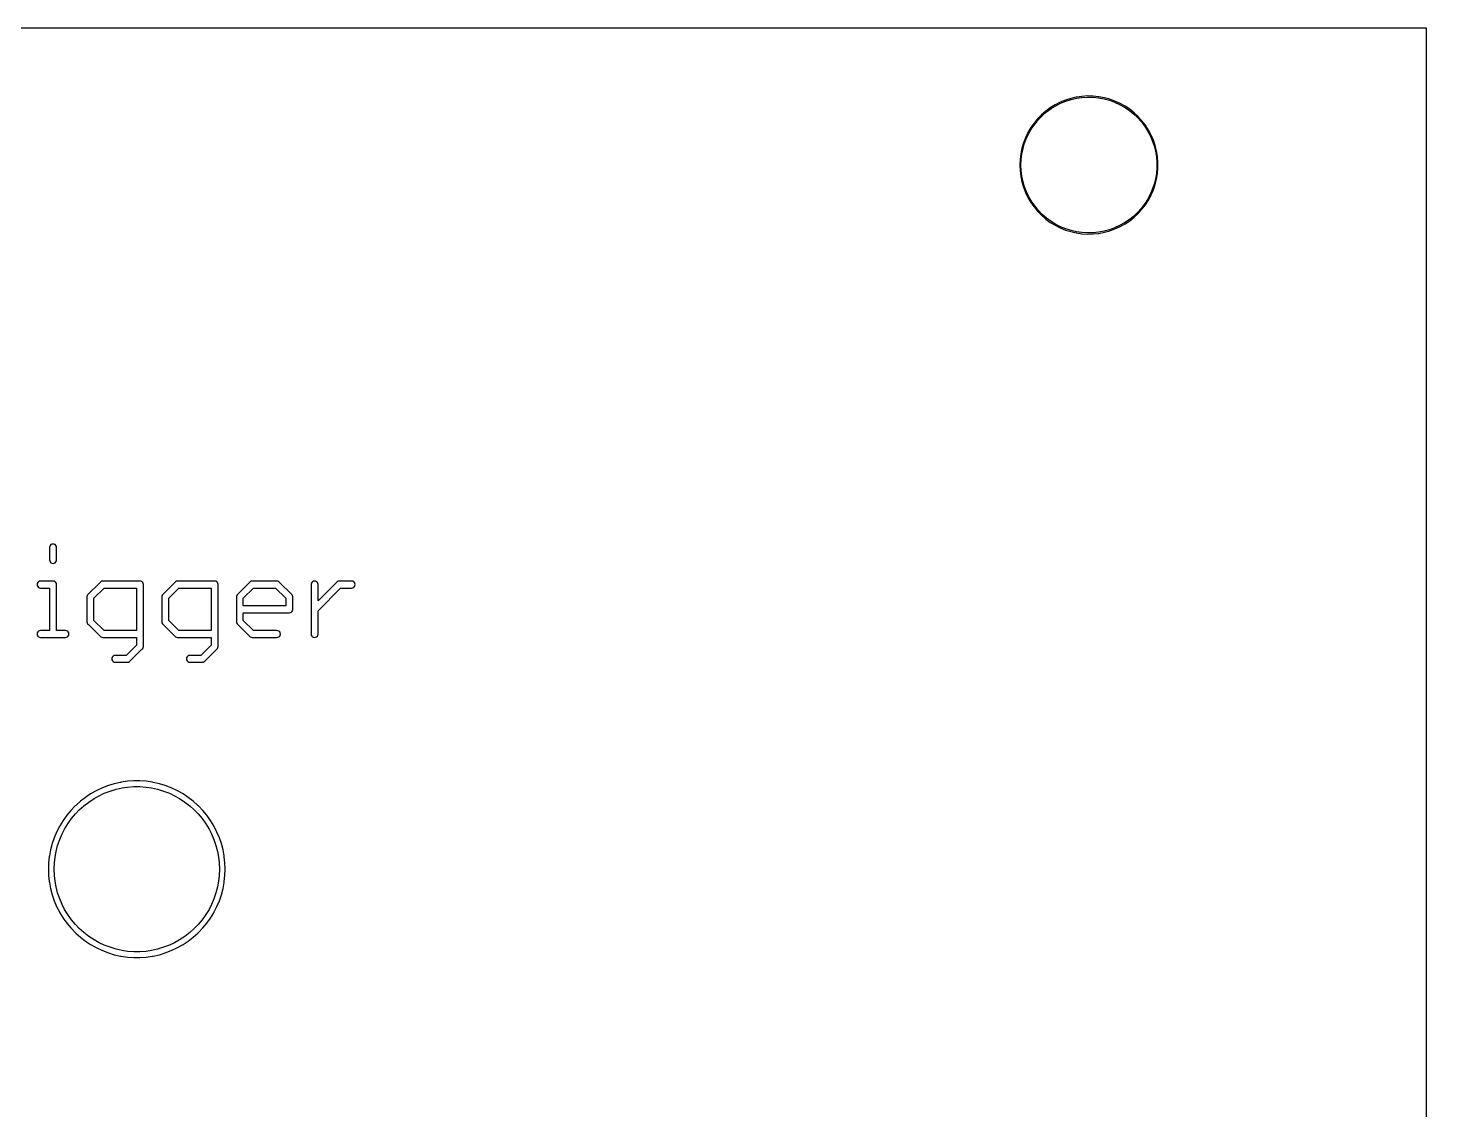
# Model space of a CAD drawing. Extents: x 3 to 66, y 0 to 129.
# Drawn here: x 32.67 to 63.48, y 105.1 to 128.82 of the extents above; entities that cross this region are included whole.
import ezdxf

# ---------------------------------------------------------------- set-up
doc = ezdxf.new("R2010")
doc.units = 0

msp = doc.modelspace()

# ---------------------------------------------------------------- linework, layer by layer
at = {"color": 34, "true_color": 0x008000}
for points in [[(2.7051, 0.3175, 0), (63.32474, 0.3175, 0), (63.32474, 128.81864, 0), (2.7051, 128.81864, 0), (2.7051, 0.3175, 0)], [(55.77077, 127.32257, 0), (55.64886, 127.30479, 0), (55.64493, 127.30417, 0), (55.52555, 127.27623, 0), (55.40871, 127.24067, 0), (55.29441, 127.19495, 0), (55.29087, 127.19315, 0), (55.18165, 127.13727, 0), (55.07751, 127.07377, 0), (54.98099, 127.00011, 0), (54.88701, 126.91883, 0), (54.79784, 126.82966, 0), (54.72164, 126.73568, 0), (54.65052, 126.63662, 0), (54.58702, 126.52994, 0), (54.58522, 126.5264, 0), (54.53442, 126.41464, 0), (54.4887, 126.30034, 0), (54.45568, 126.1835, 0), (54.43028, 126.06412, 0), (54.42966, 126.0602, 0), (54.41441, 125.93828, 0), (54.40933, 125.81636, 0), (54.41441, 125.69443, 0), (54.42966, 125.57252, 0), (54.43028, 125.56859, 0), (54.45568, 125.44921, 0), (54.4887, 125.33237, 0), (54.53442, 125.21807, 0), (54.58522, 125.10631, 0), (54.58702, 125.10277, 0), (54.65052, 124.99609, 0), (54.72164, 124.89703, 0), (54.79784, 124.80305, 0), (54.88701, 124.71388, 0), (54.98099, 124.6326, 0), (55.07751, 124.55894, 0), (55.18165, 124.49544, 0), (55.29087, 124.43956, 0), (55.29441, 124.43776, 0), (55.40871, 124.39204, 0), (55.52555, 124.35648, 0), (55.64493, 124.32854, 0), (55.64886, 124.32792, 0), (55.77077, 124.31013, 0), (55.8927, 124.30252, 0), (56.01461, 124.30506, 0), (56.13654, 124.31776, 0), (56.14046, 124.31838, 0), (56.26238, 124.34124, 0), (56.37922, 124.37172, 0), (56.49352, 124.4149, 0), (56.60528, 124.4657, 0), (56.60882, 124.4675, 0), (56.7155, 124.52592, 0), (56.8171, 124.5945, 0), (56.91362, 124.6707, 0), (57.00252, 124.75452, 0), (57.00533, 124.75733, 0), (57.08661, 124.84877, 0), (57.16281, 124.94529, 0), (57.22885, 125.04943, 0), (57.28473, 125.15865, 0), (57.28653, 125.16219, 0), (57.33733, 125.27395, 0), (57.37543, 125.38825, 0), (57.40591, 125.50763, 0), (57.42623, 125.62955, 0), (57.42686, 125.63348, 0), (57.43702, 125.75539, 0), (57.43702, 125.87732, 0), (57.42686, 125.99924, 0), (57.42623, 126.00316, 0), (57.40591, 126.12508, 0), (57.37543, 126.24446, 0), (57.33733, 126.35876, 0), (57.28653, 126.47052, 0), (57.28473, 126.47406, 0), (57.22885, 126.58328, 0), (57.16281, 126.68742, 0), (57.08661, 126.78394, 0), (57.00533, 126.87538, 0), (57.00252, 126.87819, 0), (56.91362, 126.96201, 0), (56.8171, 127.03821, 0), (56.7155, 127.10679, 0), (56.60882, 127.16521, 0), (56.60528, 127.16701, 0), (56.49352, 127.21781, 0), (56.37922, 127.26099, 0), (56.26238, 127.29147, 0), (56.14046, 127.31433, 0), (56.13654, 127.31495, 0), (56.01461, 127.32766, 0), (55.8927, 127.3302, 0), (55.77077, 127.32257, 0)], [(56.13514, 124.343, 0), (56.01461, 124.33045, 0), (55.8927, 124.32792, 0), (55.77077, 124.33553, 0), (55.65223, 124.35282, 0), (55.5334, 124.38063, 0), (55.41656, 124.41619, 0), (55.30236, 124.46187, 0), (55.19658, 124.51599, 0), (55.09244, 124.57949, 0), (54.99592, 124.65315, 0), (54.90194, 124.73443, 0), (54.81839, 124.81798, 0), (54.74219, 124.91196, 0), (54.67107, 125.01102, 0), (54.60838, 125.11634, 0), (54.55857, 125.22592, 0), (54.51285, 125.34022, 0), (54.47983, 125.45706, 0), (54.45477, 125.57485, 0), (54.43982, 125.69443, 0), (54.43474, 125.81636, 0), (54.43982, 125.93828, 0), (54.45477, 126.05785, 0), (54.47983, 126.17565, 0), (54.51285, 126.29249, 0), (54.55857, 126.40679, 0), (54.60838, 126.51637, 0), (54.67107, 126.62169, 0), (54.74219, 126.72075, 0), (54.81839, 126.81473, 0), (54.90194, 126.89828, 0), (54.99592, 126.97956, 0), (55.09244, 127.05322, 0), (55.19658, 127.11672, 0), (55.30236, 127.17084, 0), (55.41656, 127.21652, 0), (55.5334, 127.25208, 0), (55.65223, 127.27989, 0), (55.77077, 127.29718, 0), (55.8927, 127.3048, 0), (56.01461, 127.30226, 0), (56.13514, 127.28971, 0), (56.25453, 127.26732, 0), (56.37137, 127.23684, 0), (56.48567, 127.19366, 0), (56.59594, 127.14354, 0), (56.70057, 127.08624, 0), (56.80217, 127.01766, 0), (56.89869, 126.94146, 0), (56.98566, 126.85946, 0), (57.06606, 126.76901, 0), (57.14226, 126.67249, 0), (57.2083, 126.56835, 0), (57.26247, 126.46247, 0), (57.31318, 126.35091, 0), (57.35128, 126.23661, 0), (57.38176, 126.11723, 0), (57.40149, 125.99882, 0), (57.41162, 125.87732, 0), (57.41162, 125.75539, 0), (57.40149, 125.63388, 0), (57.38176, 125.51548, 0), (57.35128, 125.3961, 0), (57.31318, 125.2818, 0), (57.26247, 125.17024, 0), (57.2083, 125.06436, 0), (57.14226, 124.96022, 0), (57.06606, 124.8637, 0), (56.98566, 124.77325, 0), (56.89869, 124.69125, 0), (56.80217, 124.61505, 0), (56.70057, 124.54647, 0), (56.59594, 124.48917, 0), (56.48567, 124.43905, 0), (56.37137, 124.39587, 0), (56.25453, 124.36539, 0), (56.13514, 124.343, 0)], [(33.21812, 117.08383, 0), (33.24166, 117.08756, 0), (33.2629, 117.09839, 0), (33.27976, 117.11525, 0), (33.29059, 117.13649, 0), (33.29432, 117.16003, 0), (33.29432, 117.43182, 0), (33.29059, 117.45536, 0), (33.27976, 117.4766, 0), (33.2629, 117.49346, 0), (33.24166, 117.50429, 0), (33.21812, 117.50802, 0), (33.19457, 117.50429, 0), (33.17333, 117.49346, 0), (33.15647, 117.4766, 0), (33.14564, 117.45536, 0), (33.14192, 117.43182, 0), (33.14192, 117.16003, 0), (33.14564, 117.13649, 0), (33.15647, 117.11525, 0), (33.17333, 117.09839, 0), (33.19457, 117.08756, 0), (33.21812, 117.08383, 0)], [(32.94634, 116.69522, 0), (32.92279, 116.69149, 0), (32.90155, 116.68066, 0), (32.88469, 116.6638, 0), (32.87386, 116.64256, 0), (32.87014, 116.61902, 0), (32.87386, 116.59547, 0), (32.88469, 116.57423, 0), (32.90155, 116.55737, 0), (32.92279, 116.54654, 0), (32.94634, 116.54282, 0), (33.14192, 116.54282, 0), (33.14192, 115.61064, 0), (32.94634, 115.61064, 0), (32.92279, 115.60691, 0), (32.90155, 115.59608, 0), (32.88469, 115.57922, 0), (32.87386, 115.55798, 0), (32.87014, 115.53444, 0), (32.87386, 115.51089, 0), (32.88469, 115.48965, 0), (32.90155, 115.47279, 0), (32.92279, 115.46196, 0), (32.94634, 115.45824, 0), (33.4899, 115.45824, 0), (33.51344, 115.46196, 0), (33.53468, 115.47279, 0), (33.55154, 115.48965, 0), (33.56237, 115.51089, 0), (33.5661, 115.53444, 0), (33.56237, 115.55798, 0), (33.55154, 115.57922, 0), (33.53468, 115.59608, 0), (33.51344, 115.60691, 0), (33.4899, 115.61064, 0), (33.29432, 115.61064, 0), (33.29432, 116.61902, 0), (33.29059, 116.64256, 0), (33.27976, 116.6638, 0), (33.2629, 116.68066, 0), (33.24166, 116.69149, 0), (33.21812, 116.69522, 0), (32.94634, 116.69522, 0)], [(34.31031, 116.69522, 0), (34.28676, 116.69149, 0), (34.26553, 116.68066, 0), (34.24866, 116.6638, 0), (34.24865, 116.66378, 0), (33.97688, 116.39202, 0), (33.96606, 116.37078, 0), (33.96233, 116.34723, 0), (33.96233, 115.80367, 0), (33.96606, 115.78013, 0), (33.97688, 115.75889, 0), (33.99375, 115.74203, 0), (34.26553, 115.47279, 0), (34.28676, 115.46196, 0), (34.31031, 115.45824, 0), (35.04692, 115.45824, 0), (35.04692, 115.29289, 0), (34.8211, 115.06707, 0), (34.58209, 115.06707, 0), (34.55854, 115.06335, 0), (34.53731, 115.05252, 0), (34.52044, 115.03566, 0), (34.50962, 115.01442, 0), (34.50589, 114.99087, 0), (34.50962, 114.96733, 0), (34.52044, 114.94609, 0), (34.53731, 114.92923, 0), (34.55854, 114.9184, 0), (34.58209, 114.91467, 0), (34.85134, 114.91467, 0), (34.87487, 114.9184, 0), (34.89612, 114.92923, 0), (35.16788, 115.201, 0), (35.1679, 115.20101, 0), (35.18475, 115.21787, 0), (35.19559, 115.23911, 0), (35.19932, 115.26265, 0), (35.19932, 116.61902, 0), (35.19559, 116.64256, 0), (35.18475, 116.6638, 0), (35.1679, 116.68066, 0), (35.14665, 116.69149, 0), (35.12312, 116.69522, 0), (34.31031, 116.69522, 0)], [(35.04692, 115.61064, 0), (34.3404, 115.61064, 0), (34.11473, 115.8342, 0), (34.11473, 116.317, 0), (34.34055, 116.54282, 0), (35.04692, 116.54282, 0), (35.04692, 115.61064, 0)], [(35.94607, 116.69522, 0), (35.92253, 116.69149, 0), (35.90129, 116.68066, 0), (35.88443, 116.6638, 0), (35.61519, 116.39202, 0), (35.60436, 116.37078, 0), (35.60064, 116.34723, 0), (35.60064, 115.80367, 0), (35.60436, 115.78013, 0), (35.61519, 115.75889, 0), (35.90129, 115.47279, 0), (35.92253, 115.46196, 0), (35.94607, 115.45824, 0), (36.68522, 115.45824, 0), (36.68522, 115.29289, 0), (36.4594, 115.06707, 0), (36.21785, 115.06707, 0), (36.19431, 115.06335, 0), (36.17307, 115.05252, 0), (36.15621, 115.03566, 0), (36.14538, 115.01442, 0), (36.14165, 114.99087, 0), (36.14538, 114.96733, 0), (36.15621, 114.94609, 0), (36.17307, 114.92923, 0), (36.19431, 114.9184, 0), (36.21785, 114.91467, 0), (36.48964, 114.91467, 0), (36.51318, 114.9184, 0), (36.53441, 114.92923, 0), (36.55128, 114.94609, 0), (36.55129, 114.94611, 0), (36.82306, 115.21787, 0), (36.83388, 115.23911, 0), (36.83762, 115.26265, 0), (36.83762, 116.61902, 0), (36.83388, 116.64256, 0), (36.82306, 116.6638, 0), (36.80619, 116.68066, 0), (36.78496, 116.69149, 0), (36.76142, 116.69522, 0), (35.94607, 116.69522, 0)], [(36.68522, 115.61064, 0), (35.9763, 115.61064, 0), (35.75304, 115.8339, 0), (35.75304, 116.31715, 0), (35.9766, 116.54282, 0), (36.68522, 116.54282, 0), (36.68522, 115.61064, 0)], [(38.42072, 116.00298, 0), (38.44196, 116.01381, 0), (38.45882, 116.03067, 0), (38.46965, 116.05191, 0), (38.47338, 116.07545, 0), (38.47338, 116.34723, 0), (38.46965, 116.37078, 0), (38.45882, 116.39202, 0), (38.17018, 116.68066, 0), (38.14894, 116.69149, 0), (38.12539, 116.69522, 0), (37.58437, 116.69522, 0), (37.56083, 116.69149, 0), (37.53958, 116.68066, 0), (37.26782, 116.40889, 0), (37.2678, 116.40888, 0), (37.25095, 116.39202, 0), (37.24011, 116.37078, 0), (37.2364, 116.34723, 0), (37.2364, 115.80367, 0), (37.24011, 115.78013, 0), (37.25095, 115.75889, 0), (37.2678, 115.74203, 0), (37.53958, 115.47279, 0), (37.56083, 115.46196, 0), (37.58437, 115.45824, 0), (38.12539, 115.45824, 0), (38.14894, 115.46196, 0), (38.17018, 115.47279, 0), (38.18704, 115.48965, 0), (38.19787, 115.51089, 0), (38.20159, 115.53444, 0), (38.19787, 115.55798, 0), (38.18704, 115.57922, 0), (38.17018, 115.59608, 0), (38.14894, 115.60691, 0), (38.12539, 115.61064, 0), (37.61446, 115.61064, 0), (37.3888, 115.83419, 0), (37.3888, 115.99925, 0), (38.39718, 115.99925, 0), (38.42072, 116.00298, 0)], [(38.32098, 116.15165, 0), (37.3888, 116.15165, 0), (37.3888, 116.31701, 0), (37.61461, 116.54282, 0), (38.09516, 116.54282, 0), (38.32098, 116.317, 0), (38.32098, 116.15165, 0)], [(38.95089, 115.45824, 0), (38.97444, 115.46196, 0), (38.99568, 115.47279, 0), (39.01254, 115.48965, 0), (39.02337, 115.51089, 0), (39.02709, 115.53444, 0), (39.02709, 116.04529, 0), (39.52229, 116.54282, 0), (39.76368, 116.54282, 0), (39.78723, 116.54654, 0), (39.80848, 116.55737, 0), (39.82533, 116.57423, 0), (39.83617, 116.59547, 0), (39.83988, 116.61902, 0), (39.83617, 116.64256, 0), (39.82533, 116.6638, 0), (39.80848, 116.68066, 0), (39.78723, 116.69149, 0), (39.76368, 116.69522, 0), (39.4919, 116.69522, 0), (39.46837, 116.69149, 0), (39.44713, 116.68066, 0), (39.43027, 116.6638, 0), (39.02709, 116.25873, 0), (39.02709, 116.61902, 0), (39.02337, 116.64256, 0), (39.01254, 116.6638, 0), (38.99568, 116.68066, 0), (38.97444, 116.69149, 0), (38.95089, 116.69522, 0), (38.92734, 116.69149, 0), (38.90611, 116.68066, 0), (38.88924, 116.6638, 0), (38.87842, 116.64256, 0), (38.87469, 116.61902, 0), (38.87469, 115.53444, 0), (38.87842, 115.51089, 0), (38.88924, 115.48965, 0), (38.90611, 115.47279, 0), (38.92734, 115.46196, 0), (38.95089, 115.45824, 0)], [(34.98596, 112.31626, 0), (34.84879, 112.30609, 0), (34.71418, 112.28577, 0), (34.69455, 112.28267, 0), (34.55993, 112.25219, 0), (34.43039, 112.21155, 0), (34.30084, 112.16329, 0), (34.17893, 112.10487, 0), (34.16123, 112.09585, 0), (34.04184, 112.02981, 0), (33.92754, 111.95361, 0), (33.81833, 111.86979, 0), (33.71673, 111.77835, 0), (33.70268, 111.7643, 0), (33.60616, 111.66524, 0), (33.51979, 111.5611, 0), (33.44106, 111.44934, 0), (33.3674, 111.3325, 0), (33.35837, 111.3148, 0), (33.29742, 111.19288, 0), (33.24407, 111.06842, 0), (33.19836, 110.93888, 0), (33.16534, 110.80426, 0), (33.13994, 110.66964, 0), (33.13684, 110.65002, 0), (33.1216, 110.5154, 0), (33.11652, 110.37824, 0), (33.1216, 110.24108, 0), (33.13684, 110.10646, 0), (33.13994, 110.08683, 0), (33.16534, 109.95221, 0), (33.19836, 109.81759, 0), (33.24407, 109.68805, 0), (33.29742, 109.56359, 0), (33.35837, 109.44167, 0), (33.3674, 109.42397, 0), (33.44106, 109.30713, 0), (33.51979, 109.19537, 0), (33.60616, 109.09123, 0), (33.70268, 108.99217, 0), (33.71673, 108.97812, 0), (33.81833, 108.88668, 0), (33.92754, 108.80286, 0), (34.04184, 108.72666, 0), (34.16123, 108.66062, 0), (34.17893, 108.6516, 0), (34.30084, 108.59318, 0), (34.43039, 108.54492, 0), (34.55993, 108.50428, 0), (34.69455, 108.4738, 0), (34.71418, 108.47069, 0), (34.84879, 108.45037, 0), (34.98596, 108.44021, 0), (35.12312, 108.44021, 0), (35.26028, 108.45037, 0), (35.3949, 108.47069, 0), (35.41452, 108.4738, 0), (35.54914, 108.50428, 0), (35.67868, 108.54492, 0), (35.80822, 108.59318, 0), (35.93014, 108.6516, 0), (35.94784, 108.66062, 0), (36.06722, 108.72666, 0), (36.18152, 108.80286, 0), (36.29074, 108.88668, 0), (36.39233, 108.97812, 0), (36.40639, 108.99217, 0), (36.50291, 109.09123, 0), (36.58927, 109.19537, 0), (36.66801, 109.30713, 0), (36.74167, 109.42397, 0), (36.75069, 109.44167, 0), (36.81165, 109.56359, 0), (36.86499, 109.68805, 0), (36.91071, 109.81759, 0), (36.94373, 109.95221, 0), (36.96913, 110.08683, 0), (36.97224, 110.10646, 0), (36.98748, 110.24108, 0), (36.99255, 110.37824, 0), (36.98748, 110.5154, 0), (36.97224, 110.65002, 0), (36.96913, 110.66964, 0), (36.94373, 110.80426, 0), (36.91071, 110.93888, 0), (36.86499, 111.06842, 0), (36.81165, 111.19288, 0), (36.75069, 111.3148, 0), (36.74167, 111.3325, 0), (36.66801, 111.44934, 0), (36.58927, 111.5611, 0), (36.50291, 111.66524, 0), (36.40639, 111.7643, 0), (36.39233, 111.77835, 0), (36.29074, 111.86979, 0), (36.18152, 111.95361, 0), (36.06722, 112.02981, 0), (35.94784, 112.09585, 0), (35.93014, 112.10487, 0), (35.80822, 112.16329, 0), (35.67868, 112.21155, 0), (35.54914, 112.25219, 0), (35.41452, 112.28267, 0), (35.3949, 112.28577, 0), (35.26028, 112.30609, 0), (35.12312, 112.31626, 0), (34.98596, 112.31626, 0)], [(35.3771, 108.595, 0), (35.26028, 108.57738, 0), (35.12312, 108.56722, 0), (34.98596, 108.56722, 0), (34.84879, 108.57738, 0), (34.73195, 108.59501, 0), (34.59917, 108.62507, 0), (34.46964, 108.66571, 0), (34.3401, 108.71397, 0), (34.22866, 108.76736, 0), (34.1165, 108.82941, 0), (34.0022, 108.90561, 0), (33.89298, 108.98943, 0), (33.79438, 109.07816, 0), (33.70891, 109.16588, 0), (33.62254, 109.27002, 0), (33.54381, 109.38178, 0), (33.47101, 109.49724, 0), (33.41821, 109.60284, 0), (33.36487, 109.7273, 0), (33.31915, 109.85684, 0), (33.28613, 109.99146, 0), (33.26293, 110.11444, 0), (33.24859, 110.24108, 0), (33.24351, 110.37824, 0), (33.24859, 110.5154, 0), (33.26292, 110.64202, 0), (33.28613, 110.76501, 0), (33.31915, 110.89963, 0), (33.36487, 111.02917, 0), (33.41821, 111.15363, 0), (33.47101, 111.25923, 0), (33.54381, 111.37469, 0), (33.62254, 111.48645, 0), (33.70891, 111.59059, 0), (33.79438, 111.67831, 0), (33.89298, 111.76704, 0), (34.0022, 111.85086, 0), (34.1165, 111.92706, 0), (34.22866, 111.98911, 0), (34.3401, 112.0425, 0), (34.46964, 112.09076, 0), (34.59917, 112.1314, 0), (34.73183, 112.16144, 0), (34.84879, 112.17909, 0), (34.98596, 112.18926, 0), (35.12312, 112.18926, 0), (35.26028, 112.17909, 0), (35.37722, 112.16144, 0), (35.50989, 112.1314, 0), (35.63942, 112.09076, 0), (35.76897, 112.0425, 0), (35.88047, 111.98907, 0), (35.99257, 111.92706, 0), (36.10687, 111.85086, 0), (36.21609, 111.76704, 0), (36.31476, 111.67823, 0), (36.40016, 111.59059, 0), (36.48652, 111.48645, 0), (36.56526, 111.37469, 0), (36.6381, 111.25915, 0), (36.69086, 111.15363, 0), (36.7442, 111.02917, 0), (36.78992, 110.89963, 0), (36.82294, 110.76501, 0), (36.84612, 110.64214, 0), (36.86048, 110.5154, 0), (36.86556, 110.37824, 0), (36.86048, 110.24108, 0), (36.84612, 110.11431, 0), (36.82294, 109.99146, 0), (36.78992, 109.85684, 0), (36.7442, 109.7273, 0), (36.69086, 109.60284, 0), (36.6381, 109.49732, 0), (36.56526, 109.38178, 0), (36.48652, 109.27002, 0), (36.40016, 109.16588, 0), (36.31476, 109.07824, 0), (36.21609, 108.98943, 0), (36.10687, 108.90561, 0), (35.99257, 108.82941, 0), (35.88047, 108.7674, 0), (35.76897, 108.71397, 0), (35.63942, 108.66571, 0), (35.50989, 108.62507, 0), (35.3771, 108.595, 0)]]:
    msp.add_polyline3d(points, close=True, dxfattribs=at)
at = {"color": 5, "true_color": 0x0000ff}
msp.add_polyline3d([(63.32474, 0.3175, 0), (63.32474, 45.35957, 0), (63.33304, 45.36787, 0), (63.34387, 45.38911, 0), (63.3476, 45.41266, 0), (63.3476, 46.76902, 0), (63.34387, 46.79256, 0), (63.33304, 46.8138, 0), (63.32474, 46.8221, 0), (63.32474, 60.46241, 0), (63.4702, 60.60787, 0), (63.48103, 60.62911, 0), (63.48475, 60.65266, 0), (63.48475, 62.00902, 0), (63.48103, 62.03256, 0), (63.4702, 62.0538, 0), (63.45334, 62.07066, 0), (63.4321, 62.08149, 0), (63.40855, 62.08522, 0), (63.32474, 62.08522, 0), (63.32474, 128.81863, 0), (2.7051, 128.81863, 0), (2.7051, 0.3175, 0), (63.32474, 0.3175, 0)], close=True, dxfattribs=at)

doc.saveas('drawing.dxf')
